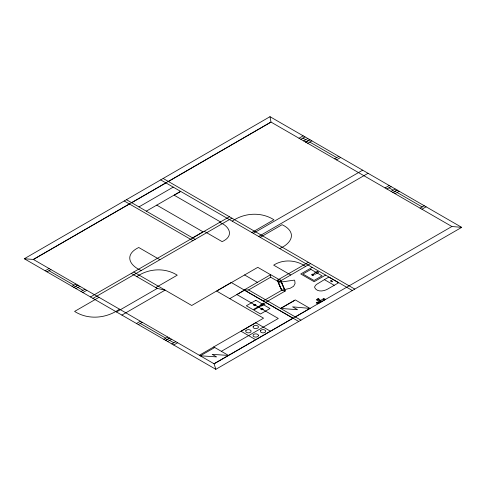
<?xml version="1.0" encoding="UTF-8"?>
<svg xmlns="http://www.w3.org/2000/svg" width="486" height="486" viewBox="0 0 486 486"><rect width="100%" height="100%" fill="white"/><g stroke="black" fill="none" stroke-linecap="round" stroke-linejoin="round"><path stroke-width="0.73" d="M292.967 318.209L244.488 290.154L236.913 294.577L278.296 318.47L221.373 351.329M324.399 279.632L316.252 284.583L314.788 286.473L314.649 287.584C317.036 292.426 323.992 291.339 327.892 288.951L338.627 282.755L328.809 277.087L324.399 279.632L334.21 285.3M168.399 181.497L270.988 122.071L451.883 226.506L461.7 227.357L215.82 369.317L24.3 258.746L269.997 116.683L461.7 227.357M129.452 203.986L33.376 259.451L24.3 258.746M131.663 202.711L165.945 182.918M138.996 206.878L173.223 187.116M146.304 211.161L180.585 191.369M180.713 191.441L174.188 195.214L220.462 221.926M45.155 270.787L49.086 268.521M46.996 271.85L50.927 269.584M298.987 138.237L303.161 135.831M300.828 139.3L305.001 136.894M303.635 140.916L307.808 138.51M305.475 141.979L309.649 139.573M305.852 142.198L310.025 139.792M307.693 143.261L311.866 140.855M72.037 286.309L75.968 284.043M73.878 287.372L77.809 285.106M74.115 287.505L78.039 285.239M75.956 288.569L79.88 286.303M81.028 291.497L84.953 289.231M82.869 292.56L86.794 290.294M192.578 237.879L203.039 231.84L156.765 205.122M90.493 296.964L229.441 216.744M92.948 298.38L231.895 218.159M334.641 158.819L338.815 156.413M336.482 159.882L340.656 157.476M98.992 297.335L74.601 311.423C88.337 320.219 106.452 318.445 119.465 309.151M232.199 221.166C244.428 212.722 261.225 211.696 273.91 219.751L251.827 232.502M136.803 276.607C148.649 268.412 164.936 267.373 177.244 275.191L155.799 287.572M116.482 311.969L157.264 288.423L165.119 290.124L121.883 315.086M253.267 233.335L362.659 170.179M258.667 236.451L368.054 173.295M260.198 237.332L282.093 224.696C296.843 231.767 292.639 242.927 279.638 248.553M136.463 323.5L140.387 321.234M138.303 324.563L142.228 322.297M385.058 187.93L389.231 185.518M386.899 188.993L391.072 186.581M391.06 191.393L395.233 188.987M392.901 192.456L397.074 190.044M393.18 192.62L397.354 190.208M395.021 193.683L399.194 191.271M244.166 289.972L270.666 274.669L278.794 279.365L308.349 262.3M229.744 298.665L244.488 290.154M244.179 289.96L248.601 289.96L270.666 277.22L278.794 281.916L310.56 263.576M163.812 339.295L167.737 337.023M165.653 340.352L169.578 338.086M165.769 340.425L169.699 338.153M167.609 341.488L171.54 339.216M171.868 343.942L175.798 341.676M173.709 345.005L177.639 342.739M312.188 267.367L300.755 273.97L314.138 281.698L325.571 275.1M420.092 208.154L424.266 205.748M421.933 209.217L426.107 206.811M263.224 300.956L281.692 290.288L285.233 291.017L280.282 279.644L277.251 280.082L281.692 290.288L277.925 281.412M265.623 302.341L285.233 291.017L280.72 280.805M199.333 355.266L213.761 346.931M281.351 308.106L294.753 300.372M200.311 355.831L214.739 347.502M319.296 300.652L319.958 300.269M319.758 300.919L316.204 302.972L317.698 303.835L325.456 299.358L323.955 298.495L320.42 300.536M214.059 363.765L293.022 318.178M295.269 316.908L309.995 308.403L295.269 299.905L280.544 308.403L297.529 309.71L292.572 306.848L309.995 308.403M269.997 116.683L270.988 122.071L33.376 259.451L214.101 363.789L451.883 226.506M284.608 289.589L281.576 290.027L278.284 282.451L294.431 280.112L294.789 280.944L295.057 283.545L293.623 286.272L290.142 288.283L284.608 289.589L281.315 282.014M200.238 355.788L216.586 356.894L212.163 354.343L228.487 355.436L213.719 346.907L263.552 318.184L216.665 291.096L257.787 267.336L270.581 274.724M302.918 138.097L305.718 139.713M309.776 142.058L336.731 157.616M388.982 187.784L393.144 190.19M397.111 192.48L422.182 206.951M163.15 178.465L354.768 289.097M160.696 179.887L352.314 290.513M305.633 266.419C296.302 259.889 283.411 258.935 273.667 265.143L290.756 275.009M219.672 222.381C229.951 226.379 234.191 236.281 222.126 241.639L204.223 231.306M323.172 298.945L324.672 299.813M321.92 301.399C320.213 301.016 318.172 296.916 316.617 299.765L321.258 301.782M317.036 302.492L318.537 303.355M317.012 302.505L318.512 303.367M126.439 199.691L195.159 239.367M124.228 200.967L192.954 240.643M244.58 274.961L257.373 282.348M248.601 289.96L300.937 320.177M298.726 321.453L231.202 282.488L191.733 305.487L133.729 272.002M159.912 259.718L138.741 247.495C124.452 254.348 128.662 265.113 141.195 270.526M270.447 331.227L255.794 322.771L241.08 331.264L255.733 339.726M131.275 273.418L157.264 288.423M48.958 270.714L74 285.173M77.918 287.433L82.991 290.367M140.266 323.433L165.775 338.159M169.571 340.352L173.83 342.812M214.101 363.789L215.82 369.317M278.794 279.365L278.794 281.916M270.666 274.669L270.666 277.22M316.963 300.05C320.869 298.611 317.935 298.355 317 299.765L316.963 300.05M258.491 335.474L258.291 336.081C257.021 337.436 254.415 337.442 253.145 336.081L253.145 334.872C254.415 333.511 257.021 333.511 258.291 334.872L258.491 335.474M253.17 326.41L253.17 327.619C254.439 328.979 257.051 328.979 258.315 327.619L258.321 326.416C257.045 325.055 254.439 325.055 253.17 326.41M260.484 330.632L260.484 331.841C261.754 333.202 264.36 333.202 265.629 331.841L265.629 330.632C264.36 329.277 261.754 329.277 260.484 330.632M245.831 330.65L245.831 331.859C247.101 333.22 249.707 333.22 250.976 331.859L250.976 330.65C249.707 329.289 247.101 329.289 245.831 330.65M255.369 304.971L254.676 305.372L253.984 304.971L254.676 304.57L255.369 304.971M262.592 309.145L261.899 309.546L261.201 309.145L261.899 308.744L262.592 309.145M313.44 274.778L312.747 275.179L312.048 274.778L312.747 274.377L313.44 274.778M255.891 304.971L254.676 305.676L253.461 304.971L254.676 304.272L255.891 304.971M263.114 309.145L261.899 309.843L260.684 309.145L261.899 308.44L263.114 309.145M313.962 274.778L312.747 275.477L311.526 274.778L312.741 274.074L313.962 274.778M323.725 299.619C322.886 299.668 324.326 299.084 323.725 299.619M317.826 302.857L318.287 302.79L317.826 302.857M255.836 300.287L246.323 305.779L253.072 309.673L262.58 304.181L255.836 300.287M310.919 269.39L302.875 274.031L314.035 280.471L322.078 275.829L310.919 269.39M317.255 271.395L313.822 273.381L315.293 274.232L318.731 272.245L317.255 271.395M263.594 303.191L260.156 305.172L261.626 306.022L265.064 304.036L263.594 303.191M263.266 304.607L253.759 310.092L260.508 313.992L270.016 308.501L263.266 304.607M331.106 280.531L330.358 280.957L331.92 281.862L332.667 281.43L331.106 280.531"/></g></svg>
